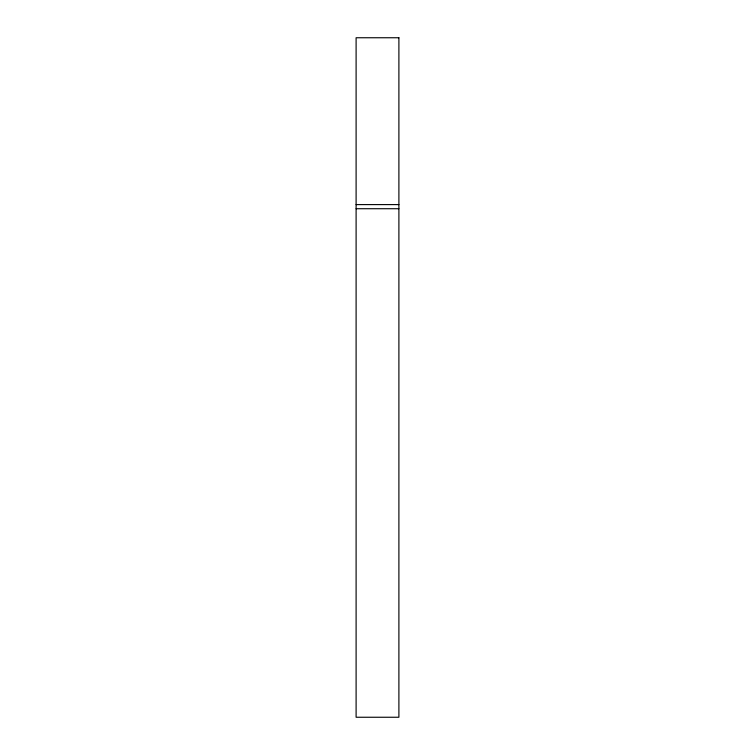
<?xml version="1.0" encoding="UTF-8"?>
<svg xmlns="http://www.w3.org/2000/svg" width="755" height="755" viewBox="0 0 755 755"><rect width="100%" height="100%" fill="white"/><g stroke="black" fill="none" stroke-linecap="round" stroke-linejoin="round"><path stroke-width="1.13" d="M356.105 204.596L398.895 204.596M356.105 208.72L398.895 208.72M398.895 37.75L356.105 37.75L356.105 717.25L398.895 717.25L398.895 37.75"/></g></svg>
